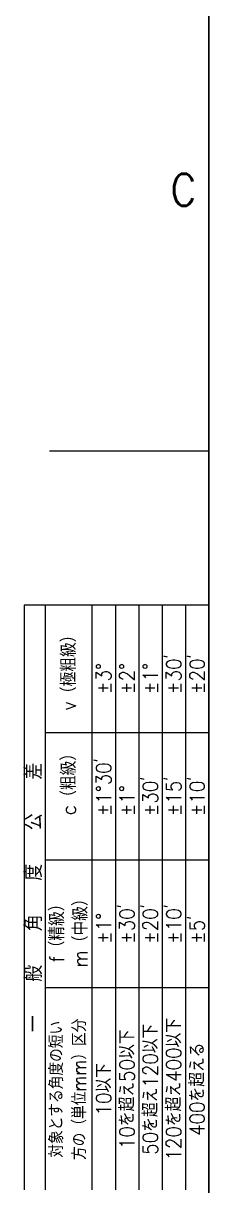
# Model space of a CAD drawing. Header units: millimetres. Extents: x -573 to 3430, y 0 to 3769.
# Drawn here: x 15.8 to 50.8, y 158.8 to 377.5 of the extents above; entities that cross this region are included whole.
import ezdxf
from ezdxf.enums import TextEntityAlignment as Align

# ---------------------------------------------------------------- set-up
doc = ezdxf.new("R2010")
doc.units = ezdxf.units.MM
doc.layers.add('AM_BOR', color=7, linetype='Continuous', lineweight=15)
doc.styles.add('TOKURA STANDARD', font='simplex.shx', dxfattribs={"width": 0.9, "bigfont": 'extfont.shx'})

# ---------------------------------------------------------------- blocks, each defined once
blk = doc.blocks.new('TOKURA_JIS_A3_2008')
at = {"layer": 'AM_BOR', "lineweight": 30}
blk.add_line((25.4, 10), (25.4, 287), dxfattribs=at)
at = {"layer": 'AM_BOR'}
for q in [(10.4, 148.5), (20.4, 148.5)]:
    blk.add_line((25.4, 148.5), q, dxfattribs=at)
at = {"layer": 'AM_BOR', "lineweight": 15}
for p, q in [((25.4, 134), (8, 134)), ((8, 134), (8, 79)), ((10, 134), (10, 79)), ((14.4, 134), (14.4, 79)), ((16.6, 134), (16.6, 79)), ((18.8, 134), (18.8, 79)), ((21, 134), (21, 79)), ((23.2, 134), (23.2, 79)), ((25.4, 122), (10, 122)), ((25.4, 110), (10, 110)), ((25.4, 98), (10, 98))]:
    blk.add_line(p, q, dxfattribs=at)
at = {"layer": 'AM_BOR', "style": 'TOKURA STANDARD', "width": 0.9}
blk.add_text('C', height=3, dxfattribs=at).set_placement((23.01, 171.58), align=Align.CENTER)
at = {"layer": 'AM_BOR', "lineweight": 15, "rotation": 90, "style": 'TOKURA STANDARD'}
for s, insert, char_height, width, attachment_point in [('v（極粗級）', (12.2, 128), 1.4, 14, 5), ('±30’', (22.1, 125.64), 1.4, 8.4178, 4), ('±20’', (24.3, 125.64), 1.4, 8.4178, 4), ('±3°', (15.5, 125.64), 1.4, 8.4178, 4), ('±2°', (17.7, 125.64), 1.4, 8.4178, 4), ('±1°', (19.9, 125.64), 1.4, 8.4178, 4), ('c（粗級）', (12.2, 117.5), 1.4, 14, 5), ('±1°30’', (15.5, 114.14), 1.4, 8.4178, 4), ('一\u3000\u3000般\u3000\u3000角\u3000\u3000度\u3000\u3000公\u3000\u3000差', (8.9, 106.5), 1.6, 39.7228, 5), ('±30’', (19.9, 114.14), 1.4, 8.4178, 4), ('±15’', (22.1, 114.14), 1.4, 8.4178, 4), ('±10’', (24.3, 114.14), 1.4, 8.4178, 4), ('±1°', (17.7, 114.14), 1.4, 8.4178, 4), ('m（中級）', (13.3, 103.5), 1.4, 14, 5), ('f（精級）', (11.1, 103.5), 1.4, 14, 5), ('±30’', (17.7, 102.14), 1.4, 8.4178, 4), ('±20’', (19.9, 102.14), 1.4, 8.4178, 4), ('±10’', (22.1, 102.14), 1.4, 8.4178, 4), ('±1°', (15.5, 102.14), 1.4, 8.4178, 4), ('±5’', (24.3, 102.14), 1.4, 8.4178, 4), ('対象とする角度の短い\\P方の（単位mm）区分', (12.13, 88.46), 1.3, 27.7098, 5), ('50を超え120以下', (19.9, 88.46), 1.4, 27.7098, 5), ('120を超え400以下', (22.1, 88.46), 1.4, 27.7098, 5), ('10を超え50以下', (17.7, 88.46), 1.4, 27.7098, 5), ('400を超える', (24.3, 88.46), 1.4, 27.7098, 5), ('10以下', (15.5, 88.46), 1.4, 27.7098, 5)]:
    blk.add_mtext(s, dxfattribs=dict(at, insert=insert, char_height=char_height, width=width, attachment_point=attachment_point))

msp = doc.modelspace()

# ---------------------------------------------------------------- block references
at = {"layer": 'AM_BOR', "lineweight": 0, "xscale": 2, "yscale": 2, "zscale": 2}
msp.add_blockref('TOKURA_JIS_A3_2008', (0, 0), dxfattribs=at)

doc.saveas('drawing.dxf')
